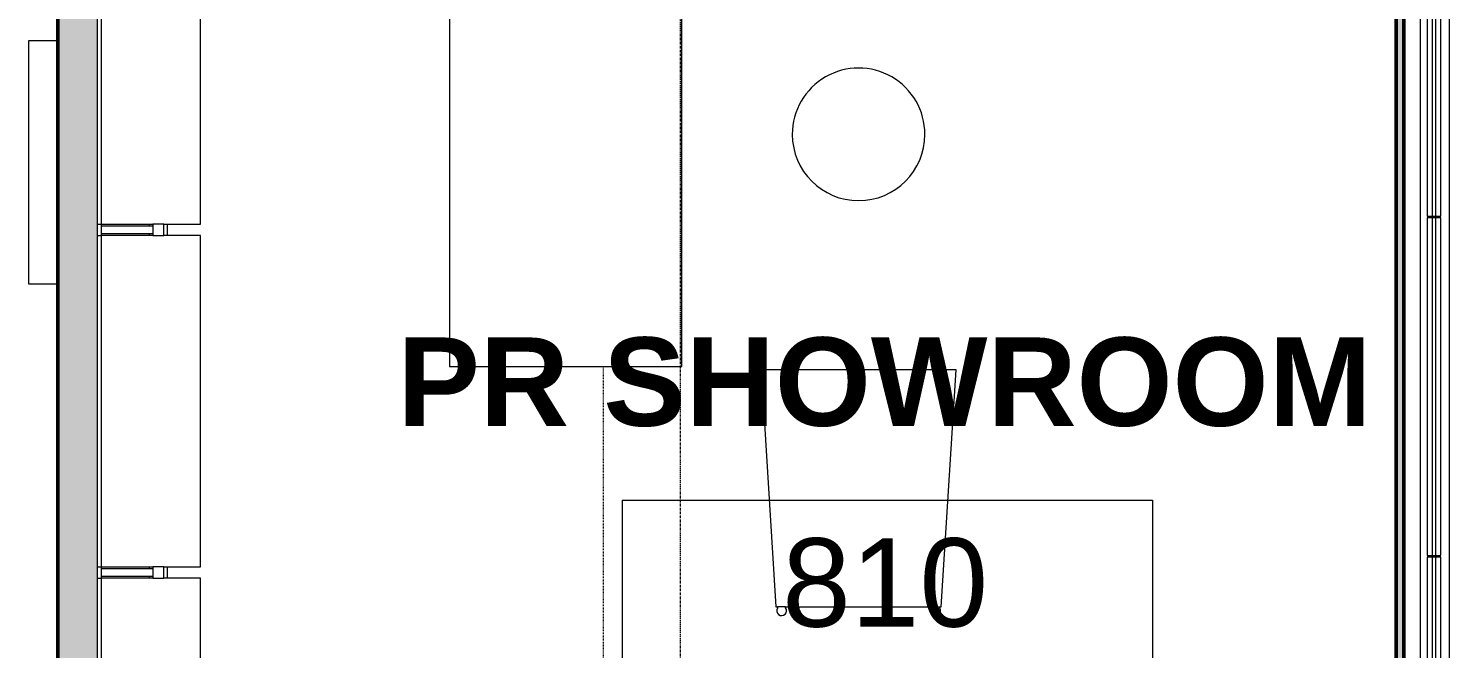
# Model space of a CAD drawing. Header units: inches. Extents: x -1205 to 1409, y -1117 to 895.
# Drawn here: x 526.6 to 719.6, y 82.5 to 166.7 of the extents above; entities that cross this region are included whole.
import ezdxf

# ---------------------------------------------------------------- set-up
doc = ezdxf.new("R2010")
doc.units = ezdxf.units.IN
doc.header["$MEASUREMENT"] = 0
for name, pattern in [('Grid Line 1_4_', [0.4374999999999999, 0.2499999999999999, -0.06249999999999999, 0.06249999999999999, -0.06249999999999999]), ('Overhead 1_16_', [0.10156249999999999, 0.06249999999999999, -0.03906249999999999]), ('Overhead 1_16__2_', [0.10156249999999999, 0.06249999999999999, -0.03906249999999999])]:
    doc.linetypes.add(name, pattern=pattern)
for name, color, linetype, lineweight in [('A-AREA-IDEN', 2, 'Continuous', 9), ('A-DOOR', 31, 'Continuous', 13), ('A-FLOR-OVHD', 1, 'Overhead 1_16__2_', 9), ('A-GENM', 13, 'Continuous', 9), ('A-WALL-PATT', 111, 'Continuous', 13), ('I-FURN', 30, 'Continuous', 9), ('I-WALL', 2, 'Continuous', 13), ('S-GRID', 1, 'Continuous', 9)]:
    doc.layers.add(name, color=color, linetype=linetype, lineweight=lineweight)
doc.styles.add('Arial_5', font='arial.ttf', dxfattribs={"height": 11.99999999999999})
doc.styles.add('Arial_B', font='arialbd.ttf', dxfattribs={"height": 11.99999999999999})

# ---------------------------------------------------------------- blocks, each defined once
blk = doc.blocks.new('362-DRS _30_-36__ _9144-10973_ - 362RS-5643556-8TH FLOOR TELECOM PLAN')
at = {"layer": 'A-GENM', "color": 53}
for p, q in [((276.2916666666616, 0.9374999999980552), (230.4930555555519, 0.9374999999980552)), ((276.2916666666616, 0.2499999999980552), (230.4930555555519, 0.2499999999980552)), ((276.2916666666616, -0.9375000000019448), (276.2916666666616, 0.9374999999980552)), ((322.340277777773, 0.9374999999980872), (276.5416666666634, 0.9374999999980872)), ((276.5416666666634, 0.9374999999980872), (276.5416666666634, -0.9375000000019127)), ((322.340277777773, 0.2499999999980872), (276.5416666666634, 0.2499999999980872)), ((322.340277777773, -0.9375000000019128), (322.340277777773, 0.9374999999980872)), ((368.388888888884, 0.9374999999980206), (322.5902777777743, 0.9374999999980206)), ((322.5902777777744, 0.9374999999980206), (322.5902777777744, -0.9375000000019793)), ((368.388888888884, 0.2499999999980206), (322.5902777777743, 0.2499999999980206)), ((230.493055555552, -0.2500000000019446), (276.2916666666616, -0.2500000000019446)), ((230.493055555552, -0.9375000000019448), (276.2916666666616, -0.9375000000019448)), ((276.5416666666634, -0.2500000000019126), (322.340277777773, -0.2500000000019126)), ((276.5416666666634, -0.9375000000019128), (322.340277777773, -0.9375000000019128)), ((322.5902777777744, -0.2500000000019793), (368.388888888884, -0.2500000000019793)), ((322.5902777777744, -0.9375000000019794), (368.388888888884, -0.9375000000019794))]:
    blk.add_line(p, q, dxfattribs=at)
blk = doc.blocks.new('Folding_Partition - 8th showroom-5643261-8TH FLOOR TELECOM PLAN')
at = {"layer": 'A-DOOR', "color": 253}
for p, q in [((413.691534166048, -35.99999999999967), (0.00403416605320217, -35.99999999999967)), ((0.004034166053234144, -40.00000000000018), (413.691534166048, -40.00000000000018))]:
    blk.add_line(p, q, dxfattribs=at)
blk = doc.blocks.new('Bernhardt_Design-Chair-Lounge-cp_2 - 6502 - Polished Stainless Steel-5507565-8TH FLOOR TELECOM PLAN')
at = {"layer": 'A-GENM', "color": 53}
for p, q in [((-11.21674668186736, 15.47702938714063), (-13.24577888926902, -16.65931792426777)), ((-11.00698488781413, 15.47702938714063), (-11.21674668186736, 15.47702938714063)), ((-11.00698488781413, 15.6664679733927), (-11.00698488781413, 15.47702938714063)), ((-9.921047387814124, 15.47702938714063), (-11.00698488781413, 15.47702938714064)), ((-9.921047387814124, 15.47702938714063), (-9.921047387814124, 15.61806922106829)), ((9.921047387815113, 15.47702938714063), (-9.921047387814124, 15.47702938714063)), ((9.92104738781511, 15.61806922106829), (9.92104738781511, 15.47702938714063)), ((9.92104738781511, 15.47702938714063), (11.00698488781511, 15.47702938714064)), ((11.00698488781512, 15.47702938714063), (11.00698488781512, 15.6664679733927)), ((11.21674668186737, 15.47702938714063), (11.00698488781512, 15.47702938714063)), ((13.24577888926901, -16.65931792426777), (11.21674668186737, 15.47702938714063)), ((-13.24577888926902, -16.65931792426777), (13.24577888926901, -16.65931792426777))]:
    blk.add_line(p, q, dxfattribs=at)
for centre, radius, start, end in [((-10.44702796002406, 16.02343749999988), 0.6640624999999998, 322.3788968868379, 212.5172912712831), ((10.44702796002505, 16.02343749999988), 0.6640625000000017, 327.4827087287153, 217.6211031131606)]:
    blk.add_arc(centre, radius, start, end, dxfattribs=at)
blk = doc.blocks.new('Clothes Shelf _ Rack - Clothes Shelf _ Rack-5513145-8TH FLOOR TELECOM PLAN')
at = {"layer": 'I-FURN', "color": 53}
for p, q in [((-23.99999999999911, 8.47187382568858e-15), (24.00000000000022, 8.47187382568858e-15)), ((-23.99999999999911, 8.493206138382446e-15), (-23.99999999999911, -0.4999999999999937)), ((24.00000000000022, 8.493206138382446e-15), (24.00000000000022, -0.4999999999999937)), ((24.00000000000022, -0.4999999999999937), (-23.99999999999911, -0.4999999999999937)), ((-23.75737929141166, -0.5000000000005683), (-23.75737929141166, -7.500000000000681)), ((-22.75737929141189, -7.500000000000681), (-22.75737929141189, -0.5000000000005683)), ((-22.49999999999948, -0.5000000000000542), (-22.49999999999948, -7.500000000000172)), ((22.5000000000005, -7.500000000000173), (22.5000000000005, -0.5000000000003738)), ((22.74262070858833, -0.5000000000009094), (22.74262070858833, -7.500000000000681)), ((23.74262070858844, -7.500000000000681), (23.74262070858844, -0.5000000000009094)), ((-23.75737929141197, -7.000000000000116), (-24.49999999999911, -7.000000000000116)), ((-22.49999999999911, -7.500000000000116), (-23.99999999999911, -7.500000000000116)), ((-23.99999999999911, -7.500000000000116), (-23.99999999999911, -9.000000000000115)), ((-22.49999999999955, -7.000000000000116), (-22.7573792914122, -7.000000000000116)), ((-22.49999999999911, -9.000000000000115), (-22.49999999999911, -7.500000000000116)), ((22.74262070858773, -7.00000000000026), (22.50000000000032, -7.00000000000026)), ((24.00000000000089, -7.50000000000026), (22.5000000000009, -7.50000000000026)), ((22.5000000000009, -7.50000000000026), (22.5000000000009, -9.000000000000265)), ((24.00000000000051, -7.00000000000026), (23.74262070858786, -7.00000000000026)), ((24.00000000000089, -9.000000000000265), (24.00000000000089, -7.50000000000026)), ((-24.49999999999911, -9.500000000000117), (-22.49999999999955, -9.500000000000115)), ((-23.99999999999911, -9.000000000000115), (-22.49999999999911, -9.000000000000115)), ((-22.49999999999948, -9.000000000000012), (-22.49999999999948, -13.99999999999992)), ((22.5000000000005, -13.99999999999992), (22.5000000000005, -9.000000000000334)), ((22.5000000000009, -9.000000000000265), (24.00000000000089, -9.000000000000265)), ((22.50000000000032, -9.500000000000266), (24.00000000000051, -9.500000000000265)), ((-22.49999999999948, -13.99999999999992), (22.5000000000005, -13.99999999999992))]:
    blk.add_line(p, q, dxfattribs=at)
blk = doc.blocks.new('Clothes Shelf _ Rack - Clothes Shelf _ Rack-V127-8TH FLOOR TELECOM PLAN')
at = {"layer": 'I-FURN', "color": 53}
for p, q in [((-23.99999999999911, 8.47187382568858e-15), (24.00000000000022, 8.47187382568858e-15)), ((-23.99999999999911, 8.493206138382446e-15), (-23.99999999999911, -0.4999999999999937)), ((24.00000000000022, 8.493206138382446e-15), (24.00000000000022, -0.4999999999999937)), ((24.00000000000022, -0.4999999999999937), (-23.99999999999911, -0.4999999999999937)), ((-23.75737929141132, -0.5000000000009094), (-23.75737929141132, -7.500000000000681)), ((-22.75737929141155, -7.500000000000681), (-22.75737929141155, -0.5000000000009094)), ((-22.49999999999948, -0.5000000000000542), (-22.49999999999948, -7.499999999999853)), ((22.5000000000005, -7.500000000000173), (22.5000000000005, -0.5000000000000541)), ((22.74262070858816, -0.5000000000009094), (22.74262070858816, -7.500000000001022)), ((23.74262070858827, -7.500000000001022), (23.74262070858827, -0.5000000000009094)), ((-23.75737929141229, -7.000000000000116), (-23.9999999999997, -7.000000000000116)), ((-22.49999999999911, -7.500000000000116), (-23.99999999999911, -7.500000000000116)), ((-23.99999999999911, -7.500000000000116), (-23.99999999999911, -9.000000000000115)), ((-22.49999999999955, -7.000000000000116), (-22.7573792914122, -7.000000000000116)), ((-22.49999999999911, -9.000000000000115), (-22.49999999999911, -7.500000000000116)), ((22.74262070858773, -7.00000000000026), (22.50000000000032, -7.00000000000026)), ((24.00000000000089, -7.50000000000026), (22.5000000000009, -7.50000000000026)), ((22.5000000000009, -7.50000000000026), (22.5000000000009, -9.000000000000265)), ((24.00000000000019, -7.00000000000026), (23.74262070858786, -7.00000000000026)), ((24.00000000000089, -9.000000000000265), (24.00000000000089, -7.50000000000026)), ((-23.99999999999911, -9.000000000000115), (-22.49999999999911, -9.000000000000115)), ((-23.9999999999997, -9.500000000000117), (-22.49999999999955, -9.500000000000115)), ((-22.49999999999948, -9.000000000000014), (-22.49999999999948, -13.99999999999992)), ((22.5000000000005, -13.99999999999992), (22.5000000000005, -9.000000000000334)), ((22.5000000000009, -9.000000000000265), (24.00000000000089, -9.000000000000265)), ((22.50000000000032, -9.500000000000266), (24.00000000000019, -9.500000000000265)), ((-22.49999999999948, -13.99999999999992), (22.5000000000005, -13.99999999999992))]:
    blk.add_line(p, q, dxfattribs=at)
blk = doc.blocks.new('Clothes Shelf _ Rack - Clothes Shelf _ Rack-V128-8TH FLOOR TELECOM PLAN')
at = {"layer": 'I-FURN', "color": 53}
for p, q in [((-23.99999999999911, 8.47187382568858e-15), (24.00000000000022, 8.47187382568858e-15)), ((-23.99999999999911, 8.493206138382446e-15), (-23.99999999999911, -0.4999999999999937)), ((24.00000000000022, 8.493206138382446e-15), (24.00000000000022, -0.4999999999999937)), ((24.00000000000022, -0.4999999999999937), (-23.99999999999911, -0.4999999999999937)), ((-23.75737929141183, -0.5000000000009094), (-23.75737929141183, -7.500000000001022)), ((-22.75737929141206, -7.500000000001022), (-22.75737929141206, -0.5000000000009094)), ((-22.49999999999948, -0.5000000000000542), (-22.49999999999948, -7.500000000000172)), ((22.5000000000005, -7.500000000000173), (22.5000000000005, -0.5000000000000541)), ((22.74262070858816, -0.5000000000009094), (22.74262070858816, -7.500000000001022)), ((23.74262070858827, -7.500000000001022), (23.74262070858827, -0.5000000000009094)), ((-23.75737929141197, -7.000000000000116), (-23.99999999999938, -7.000000000000116)), ((-22.49999999999911, -7.500000000000116), (-23.99999999999911, -7.500000000000116)), ((-23.99999999999911, -7.500000000000116), (-23.99999999999911, -9.000000000000115)), ((-22.49999999999955, -7.000000000000116), (-22.75737929141188, -7.000000000000116)), ((-22.49999999999911, -9.000000000000115), (-22.49999999999911, -7.500000000000116)), ((22.74262070858773, -7.00000000000026), (22.50000000000032, -7.00000000000026)), ((24.00000000000089, -7.50000000000026), (22.5000000000009, -7.50000000000026)), ((22.5000000000009, -7.50000000000026), (22.5000000000009, -9.000000000000265)), ((24.50000000000089, -7.00000000000026), (23.74262070858786, -7.00000000000026)), ((24.00000000000089, -9.000000000000265), (24.00000000000089, -7.50000000000026)), ((24.50000000000089, -9.500000000000265), (24.50000000000089, -7.00000000000026)), ((-23.99999999999911, -9.000000000000115), (-22.49999999999911, -9.000000000000115)), ((-23.99999999999938, -9.500000000000117), (-22.49999999999955, -9.500000000000115)), ((-22.49999999999948, -9.000000000000336), (-22.49999999999948, -13.99999999999992)), ((22.5000000000005, -13.99999999999992), (22.5000000000005, -9.000000000000334)), ((22.5000000000009, -9.000000000000265), (24.00000000000089, -9.000000000000265)), ((22.50000000000032, -9.500000000000266), (24.50000000000089, -9.500000000000265)), ((-22.49999999999948, -13.99999999999992), (22.5000000000005, -13.99999999999992))]:
    blk.add_line(p, q, dxfattribs=at)
blk = doc.blocks.new('Knoll_Studio_Florence_Knoll_Lounge_Chair_Settee_Sofa - Knoll_Studio_Florence_Knoll_Lounge_Chair_Settee_Sofa-5519080-8TH FLOOR TELECOM PLAN')
at = {"layer": 'I-FURN', "color": 53}
for p, q in [((-31.50000000000002, 15.48590081667019), (-31.50000000000002, -16.01409918332984)), ((31.5, 15.48590081667019), (-31.50000000000002, 15.48590081667019)), ((31.5, -16.01409918332984), (31.5, 15.48590081667019)), ((-31.50000000000001, -16.01409918332984), (31.5, -16.01409918332984))]:
    blk.add_line(p, q, dxfattribs=at)
blk = doc.blocks.new('Bernhardt_Design_Occasional_Quiet_Round - M22-5504817-8TH FLOOR TELECOM PLAN')
at = {"layer": 'I-FURN', "color": 53}
for centre, start, end in [((7.394085344003542e-13, -9.91966054470285e-13), 359.9999999999996, 179.9999999999998), ((7.394085344003542e-13, -9.899676530259597e-13), 179.9999999999998, 359.9999999999992)]:
    blk.add_arc(centre, 9.000000000000917, start, end, dxfattribs=at)
blk = doc.blocks.new('18433_1 - AEO NY - CENTRAL_rvt-1-8TH FLOOR TELECOM PLAN')
at = {"layer": 'A-WALL-PATT', "lineweight": 5}
blk.add_hatch(color=9, dxfattribs=at).paths.add_polyline_path([(532.1795453356818, -2.560692676021517), (536.0229164094886, -2.560692676021517), (536.0229164094893, 421.1893073239742), (530.6479164094891, 421.1893073239742), (530.6479164094884, -2.560692676021517)], flags=0)
at = {"layer": 'A-WALL-PATT'}
h = blk.add_hatch(color=253, dxfattribs=at)
h.paths.add_polyline_path([(712.3565774668808, 10.94355574666997), (713.3565774668806, 10.94355574666997), (713.3565774668806, 11.35976779608109), (712.3565774668808, 11.31973575763004)], flags=0)
h.paths.add_polyline_path([(712.3565774668808, 13.32133768019389), (713.3565774668806, 13.36136971864494), (713.3565774668806, 13.85764108623698), (712.3565774668808, 13.89767312468837), (712.3565774668808, 13.6095054024413)], flags=0)
h.paths.add_polyline_path([(713.3565774668806, 15.85924300880049), (713.3565774668806, 18.5565665150566), (712.3565774668808, 18.51653447660555), (712.3565774668808, 15.89927504725187)], flags=0)
h.paths.add_polyline_path([(712.3565774668808, 20.51813639916872), (713.3565774668806, 20.55816843761977), (713.3565774668806, 21.05443980521215), (712.3565774668808, 21.09447184366354), (712.3565774668808, 20.80630412141613)], flags=0)
h.paths.add_polyline_path([(713.3565774668806, 23.05604172777566), (713.3565774668806, 25.75336523403177), (712.3565774668808, 25.71333319558039), (712.3565774668808, 23.09607376622705)], flags=0)
h.paths.add_polyline_path([(712.3565774668808, 27.7149351181439), (713.3565774668806, 27.75496715659494), (713.3565774668806, 28.25123852418698), (712.3565774668808, 28.29127056263837), (712.3565774668808, 28.00310284039096)], flags=0)
h.paths.add_polyline_path([(713.3565774668806, 30.25284044675049), (713.3565774668806, 32.95016395300626), (712.3565774668808, 32.91013191455522), (712.3565774668808, 30.29287248520188)], flags=0)
h.paths.add_polyline_path([(712.3565774668808, 34.91173383711872), (713.3565774668806, 34.95176587556977), (713.3565774668806, 35.44803724316181), (712.3565774668808, 35.4880692816132), (712.3565774668808, 35.19990155936613)], flags=0)
h.paths.add_polyline_path([(713.3565774668806, 37.44963916572532), (713.3565774668813, 414.9435557466703), (712.3565774668815, 414.9435557466703), (712.3565774668808, 37.48967120417671)], flags=0)
at = {"layer": 'A-FLOR-OVHD', "color": 53, "linetype": 'Overhead 1_16_'}
blk.add_line((604.6801003615215, 120.7950838526076), (604.6801003615212, 47.0844538526054), dxfattribs=at)
at = {"layer": 'A-GENM', "color": 133, "lineweight": 20}
for p, q in [((526.6479164094881, 164.990884812181), (526.6479164094883, 132.017971569155)), ((530.6479164094882, 164.990884812181), (526.6479164094881, 164.990884812181)), ((530.6479164094883, 132.017971569155), (530.6479164094882, 164.990884812181)), ((526.6479164094883, 132.017971569155), (530.6479164094883, 132.017971569155))]:
    blk.add_line(p, q, dxfattribs=at)
at = {"layer": 'I-WALL', "color": 213, "lineweight": 50}
for p, q in [((530.6479164094885, 421.1893073239737), (530.6479164094878, -2.560692676021432)), ((712.3565774668804, 414.9435557466698), (712.3565774668798, 37.48967120417679)), ((713.3565774668798, 37.44963916572526), (713.3565774668804, 414.9435557466698))]:
    blk.add_line(p, q, dxfattribs=at)
at = {"layer": 'S-GRID', "linetype": 'Grid Line 1_4_'}
blk.add_line((615.1801003615192, -423.3692861473971), (615.1801003615213, 870.8504912189052), dxfattribs=at)
at = {"color": 53, "lineweight": 9}
for name, p, rotation in [('362-DRS _30_-36__ _9144-10973_ - 362RS-5643556-8TH FLOOR TELECOM PLAN', (717.4604164094901, 417.5018073239734), 269.9999999999997), ('Folding_Partition - 8th showroom-5643261-8TH FLOOR TELECOM PLAN', (679.587017671679, 2.810273157925122), 90.0000000000001), ('Clothes Shelf _ Rack - Clothes Shelf _ Rack-V128-8TH FLOOR TELECOM PLAN', (536.0229164094881, 162.5844538526042), 90.00000000000006), ('Knoll_Studio_Florence_Knoll_Lounge_Chair_Settee_Sofa - Knoll_Studio_Florence_Knoll_Lounge_Chair_Settee_Sofa-5519080-8TH FLOOR TELECOM PLAN', (599.3206951542173, 152.2950838526075), 90.0000000000001), ('Clothes Shelf _ Rack - Clothes Shelf _ Rack-V127-8TH FLOOR TELECOM PLAN', (536.0229164094881, 116.0844538526043), 90.00000000000006), ('Bernhardt_Design-Chair-Lounge-cp_2 - 6502 - Polished Stainless Steel-5507565-8TH FLOOR TELECOM PLAN', (639.3567167241177, 103.6661083980657), 180), ('Clothes Shelf _ Rack - Clothes Shelf _ Rack-5513145-8TH FLOOR TELECOM PLAN', (536.022916409488, 69.58445385260428), 90.00000000000006)]:
    blk.add_blockref(name, p, dxfattribs=dict(at, rotation=rotation))
blk.add_blockref('Bernhardt_Design_Occasional_Quiet_Round - M22-5504817-8TH FLOOR TELECOM PLAN', (639.3567167241174, 152.2950838526077), dxfattribs=at)
blk = doc.blocks.new('Room Tag - Room Tag-84095-8TH FLOOR TELECOM PLAN')
at = {"layer": 'A-AREA-IDEN'}
for p, q in [((-0.3749999999999999, -0.06249999999999998), (-0.3749999999999999, -0.3124999999999999)), ((-0.3749999999999999, -0.06249999999999998), (0.3749999999999999, -0.06249999999999998)), ((0.3749999999999999, -0.06249999999999998), (0.3749999999999999, -0.3124999999999999)), ((-0.3749999999999999, -0.3124999999999999), (0.3749999999999999, -0.3124999999999999))]:
    blk.add_line(p, q, dxfattribs=at)

msp = doc.modelspace()

# ---------------------------------------------------------------- block references
at = {"lineweight": 5}
msp.add_blockref('18433_1 - AEO NY - CENTRAL_rvt-1-8TH FLOOR TELECOM PLAN', (0, 0), dxfattribs=at)

# ---------------------------------------------------------------- next in the draw order: block references
at = {"layer": 'A-AREA-IDEN', "xscale": 95.99999999999994, "yscale": 95.99999999999994, "zscale": 95.99999999999994}
msp.add_blockref('Room Tag - Room Tag-84095-8TH FLOOR TELECOM PLAN', (643.2496469495567, 108.6567650416613), dxfattribs=at)

# ---------------------------------------------------------------- next in the draw order: texts
at = {"layer": 'A-AREA-IDEN', "char_height": 11.99999999999999, "attachment_point": 1}
for s, insert, width, style in [('PR SHOWROOM', (576.7595672143316, 124.731238239402), 160.8929999999998, 'Arial_B'), ('810', (628.9711734207737, 97.4806620366258), 33.63299999999996, 'Arial_5')]:
    msp.add_mtext(s, dxfattribs=dict(at, insert=insert, width=width, style=style))

doc.saveas('drawing.dxf')
